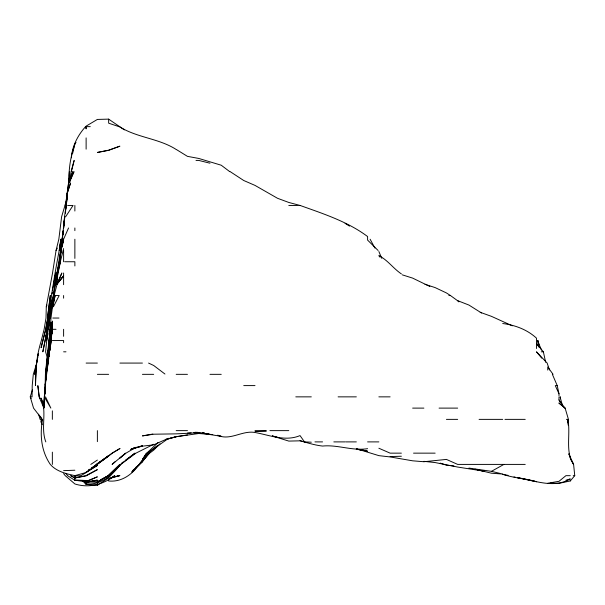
<?xml version="1.0" encoding="UTF-8"?>
<svg xmlns="http://www.w3.org/2000/svg" width="605" height="605" viewBox="0 0 605 605"><rect width="100%" height="100%" fill="white"/><g stroke="black" fill="none" stroke-linecap="round" stroke-linejoin="round"><path stroke-width="0.91" d="M560.495 398.733L560.495 396.857L560.033 396.857L562.196 404.647M567.8 423.122L567.838 419.371L566.378 419.371M51.455 336.803L52.348 321.202L51.455 336.803L51.69 334.928M46.714 365.889L47.704 351.815L51.115 322.73M45.171 384.659L45.42 374.336L48.09 351.815M69.265 178.241L69.144 182.937C68.395 169.687 70.528 156.619 74.869 144.119L73.621 149.155M69.31 176.365L69.424 171.676L69.023 182.937M66.807 199.385L61.619 216.711L58.829 239.225L56.046 250.485L52.544 273.006L46.29 306.78L46.01 318.041L44.135 329.301L41.087 341.439C36.519 355.695 35.589 370.729 35.43 385.597L36.58 364.951M44.12 407.173L44.407 396.857L44.089 407.173M44.861 394.036L45.08 388.41M51.032 340.562L51.44 329.301L52.348 324.446L51.561 329.301M49.981 337.961L49.542 340.562L50.986 318.041L52.348 307.915M64.191 225.151L64.531 216.711L66.149 205.45L65.786 209.201M47.878 354.636L47.992 351.815M43.787 408.11L46.124 374.336L49.285 351.815M44.377 407.173L44.467 405.297M64.115 225.151L64.531 216.711L63.638 227.972L64.78 216.711L62.171 239.225M45.995 379.025L46.237 374.336L45.912 379.025M49.913 337.961L49.542 340.562L50.117 329.301L51.115 322.374M50.321 335.866L50.525 332.115M47.984 354.636L48.082 352.753M66.217 205.45L66.83 194.19L70.588 182.937L66.996 194.19L69.265 177.734M44.672 394.036L45.095 386.534M59.494 263.621L63.275 230.565L62.096 239.225M50.873 329.301L51.115 323.667M568.08 424.997L568.443 419.371L565.115 408.11L558.997 403.089L565.115 408.11M45.519 384.659L45.647 382.784M49.527 340.562L50.351 329.301L48.982 344.313M65.348 212.96L67.548 194.19L66.444 203.575M44.467 400.608L43.953 407.173C44.445 384.81 47.591 362.577 51.266 340.562L50.117 348.351M49.648 337.741L50.313 329.301L48.907 340.562L49.285 343.156M50.147 335.866L50.525 331.177L50.139 333.99M57.014 284.267C57.021 272.008 60.908 260.241 63.608 248.572M49.088 344.313L49.338 341.5M49.867 336.803L49.421 340.562L50.472 329.301M65.431 212.96L65.605 211.084M50.51 333.052L50.23 335.866L50.593 329.301L46.895 363.076L47.44 359.612M42.584 419.371C39.673 434.889 41.231 451.08 50.298 464.406C56.295 471.408 66.157 473.791 74.869 475.643L86.122 472.505L97.382 465.427L86.122 472.082M53.89 295.52L49.761 318.041L46.721 340.562L45.587 351.815L47.402 357.88M49.383 350.877L52.348 329.301L56.023 329.301M59.887 261.746L60.182 258.932M60.576 255.181L60.772 253.298M52.854 306.78L54.979 284.267L56.704 273.006L55.554 281.665M49.436 340.562L49.958 335.866L48.907 344.313M50.48 331.177L50.17 333.99L50.533 331.177M47.258 361.2L47.47 359.325M47.787 356.511L48.105 353.698M59.933 258.932L60.152 257.057M60.81 251.423L60.371 255.181L62.686 236.547M51.909 333.052L52.348 329.301M48.332 349.002L48.68 346.189M56.87 280.508L60.78 251.355M51.954 302.371L52.348 299.732L46.963 329.301L45.579 340.562L46.23 336.229M49.935 306.78L48.551 318.041C51.659 291.595 56.182 265.33 61.407 239.225L59.282 250.485L60.818 239.225L59.388 250.485M53.928 294.658L54.14 292.926M54.465 290.324L54.783 287.73M54.994 285.999L55.214 284.267M49.36 340.562L49.897 336.229M50.215 333.627L50.54 331.033M67.2 194.19L68.622 182.937L74.007 171.676L70.747 179.466M48.196 350.953L49.307 342.294M49.678 350.953L49.897 349.221M48.529 359.612L48.755 357.88M48.99 356.148L49.338 353.547M48.196 362.213L48.665 358.75M48.899 357.018L49.255 354.417M50.941 309.382L51.175 307.65M55.811 284.267L60.825 252.217M58.685 270.405L58.927 268.673M59.29 266.079L59.653 263.477M71.405 157.814C72.184 146.07 77.795 135.301 85.57 126.642L90.258 126.642M53.308 295.52L51.614 306.78L62.663 237.493M62.95 234.763L63.215 232.978M46.494 334.497L46.887 331.895L42.834 351.815L47.273 329.301M51.425 305.903L51.69 304.134M48.453 350.953L48.718 349.221M47.84 357.018L48.113 355.279M62.028 241.826L59.865 258.932L60.727 250.485L63.608 239.225L68.539 227.972M52.635 304.534L52.922 302.727M53.202 300.927L54.828 284.267L58.292 266.941M69.522 182.067L71.095 171.676L74.158 160.416L71.367 171.676M52.083 293.879L52.348 292.23M52.643 290.46L53.512 285.152M50.079 305.918L50.51 303.317M50.797 301.585L51.092 299.853M61.778 244.428L62.073 242.696M50.903 326.7L51.191 324.968M36.716 363.076L37.162 360.482M37.465 358.75L37.767 357.018M38.07 355.279L38.365 353.547L34.598 374.336L36.625 363.945M65.219 205.45L66.898 195.922M46.963 329.301L51.024 306.78L48.952 318.041M47.561 363.076L49.255 353.547M59.517 261.746L60.137 258.282M62.315 246.159L63.57 239.225M53.656 284.267L55.705 273.006M46.721 340.562L48.045 333.627M53.202 305.049L55.123 295.52L52.522 306.78M63.396 239.225L61.067 250.485L63.608 239.225M72.623 153.488L73.417 150.025M52.348 301.766L53.611 296.412M69.635 182.067L72.698 171.676L69.56 182.067M32.39 389.923L30.25 396.857L33.54 408.11L42.237 419.371L41.087 422.025L42.244 424.604M36.527 363.945L33.305 374.336L32.224 385.597L32.065 396.857L30.25 396.857L31.203 398.461M46.29 306.78L46.925 305.049M86.122 475.515L97.382 469.639L86.122 475.901L74.869 477.958L70.679 475.666L74.869 477.927L75.708 475.666M57.551 283.397L61.869 273.006L56.885 284.267L63.608 275.925L56.273 284.267L57.067 284.267L54.102 295.52L59.192 295.52L53.422 306.78M56.046 250.485L57.354 248.073M146.387 453.145L142.425 459.55L146.728 453.145L158.17 442.452M65.658 216.711L73.054 205.45L67.639 205.45M139.241 464.406L147.575 453.145L168.689 438.262M132.495 470.72L142.425 461.796L148.966 453.145L142.425 461.207L149.669 453.145L153.678 450.165L159.977 443.798M74.869 143.869L76.026 142.379M115.532 469.336L108.643 477.897L97.382 485.301L86.122 484.423L82.167 480.378M56.878 284.267L63.608 275.925M550.558 483.1L558.997 483.342L570.265 480.952L574.75 475.666L573.601 464.406L570.265 458.363L573.532 464.406L568.919 453.992M115.547 469.041L117.415 467.06M134.227 469.488L131.777 472.029C141.199 463.695 146.932 452.207 157.776 445.461M137.297 466.311L139.142 464.406C132.276 474.57 121.424 482.306 108.643 480.983L108.643 478.986M139.793 464.406L135.475 467.763L142.425 461.796M119.903 464.64L108.643 475.666L97.382 481.89L108.023 475.666L119.903 464.406L108.552 475.666L97.382 482.185L86.122 481.973M115.343 461.479L112.091 464.406L125.001 453.705M125.636 453.145L119.903 458.023L125.984 453.145L135.989 447.284M503.897 464.406L491.449 471.333L468.928 468.089M108.643 456.034L112.205 453.145L119.903 448.539L112.205 453.145L91.325 468.308L108.643 456.034L97.382 464.322M121.582 463.248L123.057 462.091M125.265 460.36L134.945 453.145L120.773 464.406L110.034 475.666L119.903 465.222C111.849 475.689 100.218 485.52 86.122 483.796L83.513 481.088M96.225 464.406L108.643 455.618L86.122 472.505L80.979 475.666L74.869 476.059M90.795 464.406L97.382 460.057M132.767 448.706L131.156 449.644L134.378 447.806M100.604 479.788L108.643 475.666L120.607 464.406L135.928 453.145L153.678 444.267M112.507 476.793L114.829 475.666C103.44 484.401 88.852 488.447 74.869 483.947L65.272 475.666L63.608 473.602M131.156 449.424L136.359 447.314L131.156 449.402L142.425 445.779L131.156 448.948L142.425 446.165L153.678 444.826L164.938 439.843L176.199 436.704L198.712 433.513L212.786 434.571M108.643 150.335L119.903 146.176L108.643 150.184L97.382 152.452L107.781 150.494M86.991 481.028L97.382 476.838L86.122 481.761L74.869 480.219L86.122 480.483L86.122 484.423M565.932 480.219L570.265 478.926C553.779 488.742 534.691 480.514 517.426 477.587M109.49 478.449L119.601 475.666L110.473 477.882M176.199 436.704L165.8 439.374L176.199 436.727L187.459 434.897M74.869 477.927L85.184 475.84M152.815 434.035L142.425 435.902L153.678 434.208L176.199 433.861L198.712 432.734L221.233 436.334L217.77 435.177M547.744 483.236L558.997 481.315L565.917 475.666L570.265 475.666M187.459 433.082L191.21 432.847M194.023 432.673L197.774 432.446M367.598 448.66C352.352 451.126 337.711 444.509 322.563 446.059C314.827 445.189 307.461 442.868 300.042 440.659M63.608 470.63L74.869 470.229M255.007 431.562L266.268 431.229M390.119 456.578L401.38 456.23M124.403 129.886L108.643 119.132L97.382 119.427L86.122 126.127L86.122 128.85L85.57 126.642M196.012 160.416L198.712 160.416L209.973 163.199M288.789 205.45L300.042 205.45L288.789 202.448L277.529 198.289L255.007 185.402L243.747 180.517L230.24 171.676M63.608 250.485L63.608 261.746M64.652 261.746L74.869 261.746L74.869 265.958M448.834 295.52L450.445 295.52L457.667 300.761M52.809 318.041L58.987 318.041M52.348 340.562L63.608 340.562L63.608 342.702M538.306 344.026L537.52 340.562L538.148 340.562L538.889 344.888M63.608 351.815L65.99 351.815M541.278 351.815L543.366 351.815L545.642 362.213M86.122 363.076L97.382 363.076M119.903 363.076L142.425 363.076M97.382 374.336L108.643 374.336M142.425 374.336L153.678 374.336M176.199 374.336L187.459 374.336M209.973 374.336L221.233 374.336M243.747 385.597L255.007 385.597M558.997 393.81L557.228 385.597L555.292 385.597L558.997 393.802L558.997 395.746M295.792 396.857L311.303 396.857M338.104 396.857L356.345 396.857M378.859 396.857L390.119 396.857M412.633 408.11L423.893 408.11M439.064 408.11L457.667 408.11M41.087 419.371L42.237 419.371M446.414 419.371L457.667 419.371M479.077 419.371L502.71 419.371M504.956 419.371L525.223 419.371M176.199 430.631L187.459 430.631M255.007 430.631L266.268 430.631M269.921 430.631L288.789 430.631M314.955 441.892L322.563 441.892M333.824 441.892L345.077 441.892M345.833 441.892L356.345 441.892M367.598 441.892L378.859 441.892M401.38 453.145L390.119 453.145L378.859 448.237M413.533 453.145L435.154 453.145M525.223 464.406L457.667 464.406L446.414 459.407L423.893 461.736L412.633 460.813L390.119 456.941L378.859 455.641L356.345 448.721M117.075 475.666L119.903 475.666M573.215 475.666L574.75 475.666M95.507 480.673L97.382 480.695L86.122 482.124L97.382 480.12L86.122 482.306L83.709 481.172M74.869 480.219L86.122 480.483M194.961 432.28L197.774 432.363M272.333 435.978L288.789 441.09L300.042 440.833L304.481 441.892L311.303 442.195M204.346 433.361L194.023 432.613M206.222 433.49L209.035 433.672M453.916 465.933L446.414 465.185L440.19 463.105M423.893 461.343L435.154 462.56L457.667 467.052L484.522 471.25M217.77 435.366C230.392 440.954 242.174 430.178 255.007 432.484C269.769 435.177 285.341 441.824 300.042 435.585L304.481 441.892M484.522 471.303L474.993 469.193M356.345 449.235L364.134 450.498M502.71 474.456L508.109 475.364M356.345 449.069L367.598 451.201L358.939 449.288M502.71 323.516C515.127 325.127 527.159 329.566 536.484 338.157L536.484 348.533M513.963 476.959L515.694 477.345M517.426 477.738L536.484 481.724C525.382 478.328 513.637 478.215 502.71 474.191M491.449 471.333L502.71 474.063L491.449 473.208L477.595 469.835M272.333 435.887L277.529 437.279M402.242 274.829L412.633 278.103L429.83 286.467M424.967 284.267L435.154 287.602L446.414 292.933L450.445 295.52M480.189 312.293L491.449 316.347L512.359 325.823M300.103 205.45C323.41 213.807 347.565 221.536 367.598 236.547L367.598 240.102L378.11 250.485M148.565 363.076L153.678 365.48L164.938 374.026M175.684 149.155C158.434 138.348 137.161 137.721 119.903 126.959L108.643 123.17L108.643 119.132M401.38 273.914C393.265 268.491 387.722 260.059 378.859 255.628L379.948 257.155M176.199 149.42L187.459 156.362L198.712 158.434L221.233 165.218L229.779 171.676M345.077 223.351L349.539 226.119M74.869 480.325L67.586 475.666L66.096 473.556M481.527 312.997L468.928 305.056L457.667 300.662L458.877 301.887M541.74 358.152L536.484 351.815L547.162 363.076L549.461 369.95M543.366 351.815L536.484 343.504L539.093 347.285M558.997 396.857L558.997 399.928L564.836 408.11M44.286 396.857L50.843 408.11L45.534 396.857M370.116 239.225L374.918 248.073M40.195 398.514L39.295 396.857L37.843 385.597L39.113 396.857L43.893 408.11M558.997 399.928L560.245 402.378M557.228 385.597L552.38 374.336L553.068 374.336L547.744 366.963L547.744 370.056M40.391 416.232L41.087 417.858L41.087 422.025M378.859 251.514L381.763 258.335M537.52 340.562L541.498 350.083M568.866 453.916L570.265 457.735C566.673 445.197 570.371 432.068 567.838 419.371M43.847 406.447L41.087 398.105C47.341 412.088 40.369 427.652 45.814 441.892M38.607 414.175L40.074 419.371M570.265 480.204L570.265 480.952M97.382 430.631L97.382 441.635M97.382 481.436L97.382 485.301M86.122 137.895L86.122 149.155M74.869 205.45L74.869 211.024M74.869 227.972L74.869 230.649M74.869 239.225L74.869 258.403M74.869 475.666L74.869 479.311M63.608 273.006L63.608 284.675M63.608 295.52L63.608 298.182M63.608 329.301L63.608 336.32M52.348 410.855L52.348 419.371M52.348 452.147L52.348 464.406M45.08 387.472L44.846 394.036L45.072 387.472M46.449 363.076L45.67 374.336L48.105 352.685L46.449 363.076M50.404 340.562L49.671 350.877L50.419 340.562L52.348 330.731L50.404 340.562M49.92 338.679L49.776 340.562L49.958 338.679M46.124 374.336L45.186 385.597L48.075 363.076L46.124 374.336M50.306 295.52L47.5 318.041L50.306 295.52M49.716 318.041L48.612 329.301L49.761 318.041L51.932 306.78L49.716 318.041M60.069 261.746L59.313 267.811L60.069 261.746M61.347 247.021L61.06 248.753L61.392 247.021M47.772 318.041L45.768 329.301L41.087 347.648L45.708 329.301L47.772 318.041M89.82 469.283L88.338 470.259L89.835 469.283M132.767 448.57L131.156 449.462L132.767 448.57M204.346 433.059L202.471 432.832L204.346 433.059"/></g></svg>
